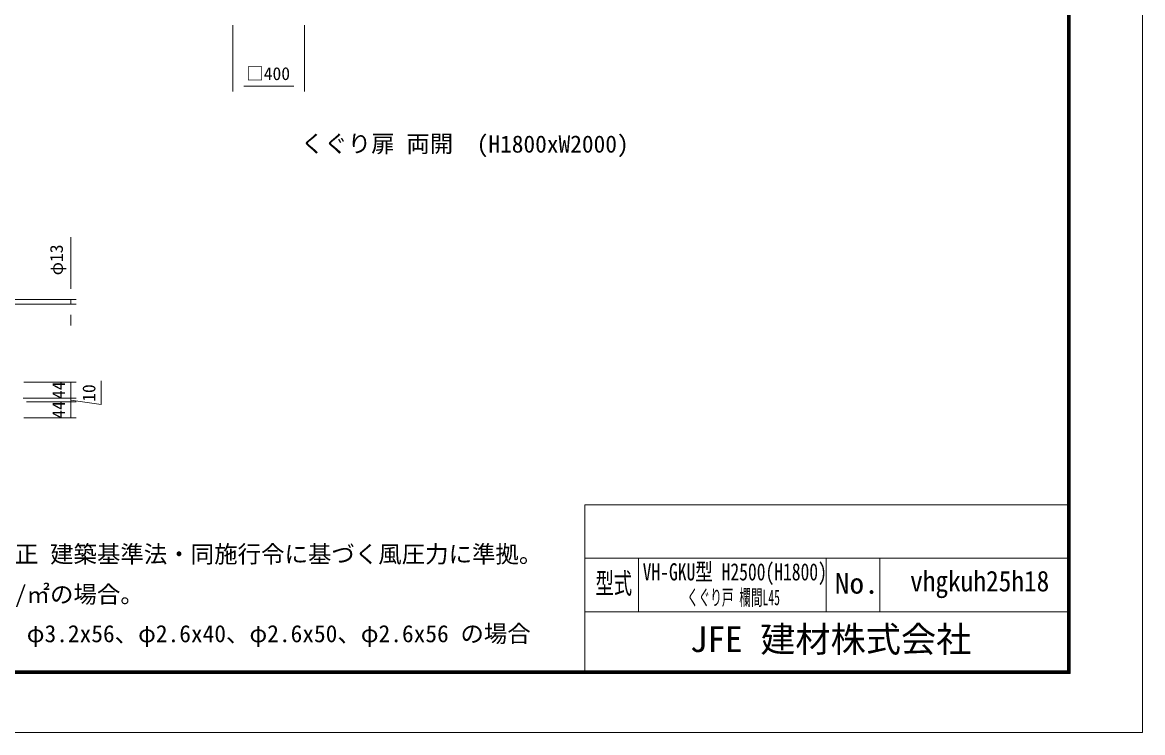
# Model space of a CAD drawing. Units: millimetres, scale not verified. Extents: x -6300 to 6300, y -4455 to 4455.
# Drawn here: x 35 to 6300, y -4455 to -482 of the extents above; entities that cross this region are included whole.
import ezdxf
from ezdxf.enums import TextEntityAlignment as Align

# ---------------------------------------------------------------- set-up
doc = ezdxf.new("R2010")
doc.units = ezdxf.units.MM
doc.header["$LTSCALE"] = 30
doc.layers.add('0-0_D-STR-DIM', color=7, linetype='Continuous', lineweight=9)
doc.layers.add('0-A_D-TTL', color=7, linetype='Continuous', lineweight=9)
doc.layers.add('0-5_D-TTL-TXT', color=7, linetype='Continuous')
doc.styles.add('ＭＳ ゴシック', font='')
doc.styles.get('ＭＳ ゴシック').set_extended_font_data('MS Gothic')

msp = doc.modelspace()

# ---------------------------------------------------------------- linework, layer by layer
at = {"layer": '0-0_D-STR-DIM'}
for p, q in [((1212.87, -496.59), (1212.87, -867.58)), ((1612.87, -496.59), (1612.87, -867.58)), ((1272.87, -837.58), (1552.87, -837.58)), ((305.67, -1971.64), (305.67, -1683.51)), ((-133.72, -2031.64), (335.67, -2031.64)), ((-133.72, -2057.64), (335.67, -2057.64)), ((305.67, -2057.64), (305.67, -2031.64)), ((305.67, -2117.64), (305.67, -2177.64)), ((43.39, -2494.8), (335.67, -2494.8)), ((305.67, -2584.8), (305.67, -2494.8)), ((305.67, -2584.8), (305.67, -2524.8)), ((39.37, -2584.8), (335.67, -2584.8)), ((39.37, -2584.8), (335.67, -2584.8)), ((57.94, -2604.8), (335.67, -2604.8)), ((57.94, -2604.8), (335.67, -2604.8)), ((305.67, -2604.8), (305.67, -2584.8)), ((305.67, -2604.8), (305.67, -2584.8)), ((305.67, -2694.8), (305.67, -2604.8)), ((305.67, -2604.8), (305.67, -2664.8)), ((43.39, -2694.8), (335.67, -2694.8))]:
    msp.add_line(p, q, dxfattribs=at)
msp.add_lwpolyline([(305.67, -2594.8), (475.39, -2618.8), (475.39, -2486.67)], dxfattribs=at)
at = {"layer": '0-A_D-TTL'}
for p, q in [((3180, -3180), (3180, -4110)), ((3180, -3180), (5880, -3180)), ((3180, -3480), (5880, -3480)), ((3480, -3480), (3480, -3780)), ((4530, -3480), (4530, -3780)), ((4830, -3480), (4830, -3780)), ((3180, -3780), (5880, -3780))]:
    msp.add_line(p, q, dxfattribs=at)
at = {"layer": '0-A_D-TTL', "color": 2, "lineweight": 18}
msp.add_lwpolyline([(-6300, 4455), (6300, 4455), (6300, -4455), (-6300, -4455)], close=True, dxfattribs=at)
at = {"layer": '0-A_D-TTL'}
for points in [[(-5895, 4125), (5895, 4125), (5895, -4125), (-5895, -4125)], [(-5891.25, 4121.25), (5891.25, 4121.25), (5891.25, -4121.25), (-5891.25, -4121.25)], [(-5887.5, 4117.5), (5887.5, 4117.5), (5887.5, -4117.5), (-5887.5, -4117.5)], [(-5883.75, 4113.75), (5883.75, 4113.75), (5883.75, -4113.75), (-5883.75, -4113.75)], [(-5880, 4110), (5880, 4110), (5880, -4110), (-5880, -4110)]]:
    msp.add_lwpolyline(points, close=True, dxfattribs=at)

# ---------------------------------------------------------------- texts
at = {"layer": '0-0_D-STR-DIM', "style": 'ＭＳ ゴシック'}
msp.add_text('□400', height=72.14, dxfattribs=at).set_placement((1286.65, -825.95), align=Align.BOTTOM_LEFT)
for s, p in [('φ13', (283.39, -1896.73)), ('44', (295.55, -2588.37)), ('10', (465.27, -2604.34)), ('44', (295.55, -2698.37))]:
    msp.add_text(s, height=72.14, rotation=90, dxfattribs=at).set_placement(p, align=Align.BOTTOM_LEFT)
at = {"layer": '0-5_D-TTL-TXT', "style": 'ＭＳ ゴシック'}
for s, height, p in [('くぐり扉 両開', 96.11, (1592.6, -1236.91)), ('(H1800xW2000)', 96.11, (2575.96, -1238.91)), ('（設計条件）風荷重：昭和57年改正 建築基準法・同施行令に基づく風圧力に準拠。', 96.11, (-1972.42, -3533.29)), ('（基礎条件）長期許容地耐力98kN/㎡の場合。', 96.11, (-1972.42, -3758.29)), ('（網目寸法）φ3.2x40、φ3.2x50、φ3.2x56、φ2.6x40、φ2.6x50、φ2.6x56 の場合', 96.11, (-1972.42, -3978.29)), ('JFE 建材株式会社', 144.3, (3768.57, -4047.76))]:
    msp.add_text(s, height=height, dxfattribs=at).set_placement(p, align=Align.BOTTOM_LEFT)
for s, height, width, p in [('VH-GKU型 H2500(H1800)', 96.11, 0.75, (3504.28, -3632.39)), ('型式', 115.5, 0.65, (3240.4, -3712.2)), ('No.', 115.5, 1.05, (4578, -3712.2)), ('vhgkuh25h18', 115.5, 0.9, (5000.14, -3699.77)), ('くぐり戸 欄間L45', 86.66, 0.55, (3752.15, -3768.18))]:
    msp.add_text(s, height=height, dxfattribs=dict(at, width=width)).set_placement(p, align=Align.BOTTOM_LEFT)

doc.saveas('drawing.dxf')
